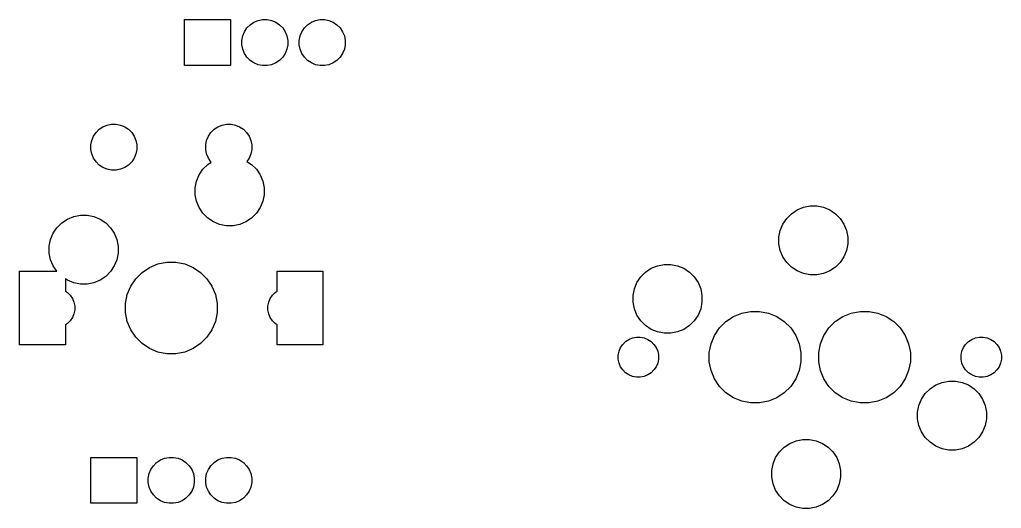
# Model space of a CAD drawing. Extents: x 25 to 359, y 20 to 134.
# Drawn here: x 27.5 to 70.22, y 72.77 to 94.04 of the extents above; entities that cross this region are included whole.
import ezdxf

# ---------------------------------------------------------------- set-up
doc = ezdxf.new("R2010")
doc.units = 0
doc.layers.add('BLACK', color=7, linetype='CONTINUOUS')

msp = doc.modelspace()

# ---------------------------------------------------------------- linework, layer by layer
at = {"layer": 'BLACK', "linetype": 'CONTINUOUS'}
for p, q in [((34.6665, 92.0374), (34.6665, 94.0374)), ((34.6665, 94.0374), (36.6665, 94.0374)), ((36.6665, 94.0374), (36.6665, 92.0374)), ((37.6928, 93.9236), (37.8748, 93.999)), ((37.8748, 93.999), (38.068, 94.0374)), ((38.068, 94.0374), (38.265, 94.0374)), ((38.265, 94.0374), (38.4582, 93.999)), ((38.4582, 93.999), (38.6402, 93.9236)), ((40.1928, 93.9236), (40.3748, 93.999)), ((40.3748, 93.999), (40.568, 94.0374)), ((40.568, 94.0374), (40.765, 94.0374)), ((40.765, 94.0374), (40.9582, 93.999)), ((40.9582, 93.999), (41.1402, 93.9236)), ((37.2803, 93.5111), (37.3897, 93.6749)), ((37.3897, 93.6749), (37.529, 93.8141)), ((37.529, 93.8141), (37.6928, 93.9236)), ((38.6402, 93.9236), (38.804, 93.8141)), ((38.804, 93.8141), (38.9432, 93.6749)), ((38.9432, 93.6749), (39.0527, 93.5111)), ((39.7803, 93.5111), (39.8897, 93.6749)), ((39.8897, 93.6749), (40.029, 93.8141)), ((40.029, 93.8141), (40.1928, 93.9236)), ((41.1402, 93.9236), (41.304, 93.8141)), ((41.304, 93.8141), (41.4432, 93.6749)), ((41.4432, 93.6749), (41.5527, 93.5111)), ((37.1665, 93.1359), (37.2049, 93.3291)), ((37.1665, 92.9389), (37.1665, 93.1359)), ((37.2049, 93.3291), (37.2803, 93.5111)), ((39.0527, 93.5111), (39.1281, 93.3291)), ((39.1281, 93.3291), (39.1665, 93.1359)), ((39.1665, 93.1359), (39.1665, 92.9389)), ((39.6665, 93.1359), (39.7049, 93.3291)), ((39.6665, 92.9389), (39.6665, 93.1359)), ((39.7049, 93.3291), (39.7803, 93.5111)), ((41.5527, 93.5111), (41.6281, 93.3291)), ((41.6281, 93.3291), (41.6665, 93.1359)), ((41.6665, 93.1359), (41.6665, 92.9389)), ((37.2049, 92.7457), (37.1665, 92.9389)), ((37.2803, 92.5637), (37.2049, 92.7457)), ((39.1281, 92.7457), (39.0527, 92.5637)), ((39.1665, 92.9389), (39.1281, 92.7457)), ((39.7049, 92.7457), (39.6665, 92.9389)), ((39.7803, 92.5637), (39.7049, 92.7457)), ((41.6281, 92.7457), (41.5527, 92.5637)), ((41.6665, 92.9389), (41.6281, 92.7457)), ((37.3897, 92.3999), (37.2803, 92.5637)), ((37.529, 92.2606), (37.3897, 92.3999)), ((38.9432, 92.3999), (38.804, 92.2606)), ((39.0527, 92.5637), (38.9432, 92.3999)), ((39.8897, 92.3999), (39.7803, 92.5637)), ((40.029, 92.2606), (39.8897, 92.3999)), ((41.4432, 92.3999), (41.304, 92.2606)), ((41.5527, 92.5637), (41.4432, 92.3999)), ((36.6665, 92.0374), (34.6665, 92.0374)), ((37.6928, 92.1512), (37.529, 92.2606)), ((37.8748, 92.0758), (37.6928, 92.1512)), ((38.068, 92.0374), (37.8748, 92.0758)), ((38.265, 92.0374), (38.068, 92.0374)), ((38.4582, 92.0758), (38.265, 92.0374)), ((38.6402, 92.1512), (38.4582, 92.0758)), ((38.804, 92.2606), (38.6402, 92.1512)), ((40.1928, 92.1512), (40.029, 92.2606)), ((40.3748, 92.0758), (40.1928, 92.1512)), ((40.568, 92.0374), (40.3748, 92.0758)), ((40.765, 92.0374), (40.568, 92.0374)), ((40.9582, 92.0758), (40.765, 92.0374)), ((41.1402, 92.1512), (40.9582, 92.0758)), ((41.304, 92.2606), (41.1402, 92.1512)), ((30.959, 89.2641), (31.1228, 89.3736)), ((31.1228, 89.3736), (31.3048, 89.449)), ((31.3048, 89.449), (31.498, 89.4874)), ((31.498, 89.4874), (31.695, 89.4874)), ((31.695, 89.4874), (31.8882, 89.449)), ((31.8882, 89.449), (32.0702, 89.3736)), ((32.0702, 89.3736), (32.234, 89.2641)), ((35.959, 89.2641), (36.1228, 89.3736)), ((36.1228, 89.3736), (36.3048, 89.449)), ((36.3048, 89.449), (36.498, 89.4874)), ((36.498, 89.4874), (36.695, 89.4874)), ((36.695, 89.4874), (36.8882, 89.449)), ((36.8882, 89.449), (37.0702, 89.3736)), ((37.0702, 89.3736), (37.234, 89.2641)), ((30.6349, 88.7791), (30.7103, 88.9611)), ((30.7103, 88.9611), (30.8197, 89.1249)), ((30.8197, 89.1249), (30.959, 89.2641)), ((32.234, 89.2641), (32.3732, 89.1249)), ((32.3732, 89.1249), (32.4827, 88.9611)), ((32.4827, 88.9611), (32.5581, 88.7791)), ((35.6349, 88.7791), (35.7103, 88.9611)), ((35.7103, 88.9611), (35.8197, 89.1249)), ((35.8197, 89.1249), (35.959, 89.2641)), ((37.234, 89.2641), (37.3732, 89.1249)), ((37.3732, 89.1249), (37.4827, 88.9611)), ((37.4827, 88.9611), (37.5581, 88.7791)), ((30.5965, 88.5859), (30.6349, 88.7791)), ((30.5965, 88.3889), (30.5965, 88.5859)), ((32.5581, 88.7791), (32.5965, 88.5859)), ((32.5965, 88.5859), (32.5965, 88.3889)), ((35.5965, 88.5859), (35.6349, 88.7791)), ((35.5965, 88.3889), (35.5965, 88.5859)), ((37.5581, 88.7791), (37.5965, 88.5859)), ((37.5965, 88.5859), (37.5965, 88.3889)), ((30.6349, 88.1957), (30.5965, 88.3889)), ((30.7103, 88.0137), (30.6349, 88.1957)), ((30.8197, 87.8499), (30.7103, 88.0137)), ((32.4827, 88.0137), (32.3732, 87.8499)), ((32.5581, 88.1957), (32.4827, 88.0137)), ((32.5965, 88.3889), (32.5581, 88.1957)), ((35.6349, 88.1957), (35.5965, 88.3889)), ((35.7103, 88.0137), (35.6349, 88.1957)), ((35.8197, 87.8499), (35.7103, 88.0137)), ((37.4827, 88.0137), (37.3867, 87.8701)), ((37.5581, 88.1957), (37.4827, 88.0137)), ((37.5965, 88.3889), (37.5581, 88.1957)), ((30.959, 87.7106), (30.8197, 87.8499)), ((31.1228, 87.6012), (30.959, 87.7106)), ((31.3048, 87.5258), (31.1228, 87.6012)), ((32.0702, 87.6012), (31.8882, 87.5258)), ((32.234, 87.7106), (32.0702, 87.6012)), ((32.3732, 87.8499), (32.234, 87.7106)), ((35.4714, 87.5236), (35.6803, 87.7325)), ((35.6803, 87.7325), (35.8343, 87.8354)), ((35.8343, 87.8354), (35.8197, 87.8499)), ((37.3867, 87.8701), (37.5927, 87.7325)), ((37.5927, 87.7325), (37.8016, 87.5236)), ((31.498, 87.4874), (31.3048, 87.5258)), ((31.695, 87.4874), (31.498, 87.4874)), ((31.8882, 87.5258), (31.695, 87.4874)), ((35.1941, 87.0049), (35.3072, 87.2779)), ((35.3072, 87.2779), (35.4714, 87.5236)), ((37.8016, 87.5236), (37.9658, 87.2779)), ((37.9658, 87.2779), (38.0789, 87.0049)), ((35.1365, 86.7151), (35.1941, 87.0049)), ((38.0789, 87.0049), (38.1365, 86.7151)), ((35.1365, 86.4197), (35.1365, 86.7151)), ((35.1941, 86.1299), (35.1365, 86.4197)), ((38.1365, 86.4197), (38.0789, 86.1299)), ((38.1365, 86.7151), (38.1365, 86.4197)), ((35.3072, 85.8569), (35.1941, 86.1299)), ((38.0789, 86.1299), (37.9658, 85.8569)), ((61.3297, 85.7567), (61.6027, 85.8698)), ((61.6027, 85.8698), (61.8925, 85.9274)), ((61.8925, 85.9274), (62.188, 85.9274)), ((62.188, 85.9274), (62.4778, 85.8698)), ((62.4778, 85.8698), (62.7508, 85.7567)), ((29.576, 85.3567), (29.849, 85.4697)), ((29.849, 85.4697), (30.1388, 85.5274)), ((30.1388, 85.5274), (30.4342, 85.5274)), ((30.4342, 85.5274), (30.724, 85.4697)), ((30.724, 85.4697), (30.997, 85.3567)), ((35.4714, 85.6112), (35.3072, 85.8569)), ((35.6803, 85.4023), (35.4714, 85.6112)), ((37.8016, 85.6112), (37.5927, 85.4023)), ((37.9658, 85.8569), (37.8016, 85.6112)), ((60.8751, 85.3836), (61.084, 85.5925)), ((61.084, 85.5925), (61.3297, 85.7567)), ((62.7508, 85.7567), (62.9964, 85.5925)), ((62.9964, 85.5925), (63.2054, 85.3836)), ((29.1214, 84.9836), (29.3303, 85.1925)), ((29.3303, 85.1925), (29.576, 85.3567)), ((30.997, 85.3567), (31.2427, 85.1925)), ((31.2427, 85.1925), (31.4516, 84.9836)), ((35.926, 85.2381), (35.6803, 85.4023)), ((36.199, 85.125), (35.926, 85.2381)), ((36.4888, 85.0674), (36.199, 85.125)), ((36.7842, 85.0674), (36.4888, 85.0674)), ((37.074, 85.125), (36.7842, 85.0674)), ((37.347, 85.2381), (37.074, 85.125)), ((37.5927, 85.4023), (37.347, 85.2381)), ((60.5979, 84.8649), (60.711, 85.1379)), ((60.711, 85.1379), (60.8751, 85.3836)), ((63.2054, 85.3836), (63.3695, 85.1379)), ((63.3695, 85.1379), (63.4826, 84.8649)), ((28.8441, 84.4649), (28.9572, 84.7379)), ((28.9572, 84.7379), (29.1214, 84.9836)), ((31.4516, 84.9836), (31.6158, 84.7379)), ((31.6158, 84.7379), (31.7289, 84.4649)), ((60.5402, 84.5751), (60.5979, 84.8649)), ((63.4826, 84.8649), (63.5402, 84.5751)), ((28.7865, 84.1751), (28.8441, 84.4649)), ((28.7865, 83.8797), (28.7865, 84.1751)), ((31.7289, 84.4649), (31.7865, 84.1751)), ((31.7865, 84.1751), (31.7865, 83.8797)), ((60.5402, 84.2797), (60.5402, 84.5751)), ((60.5979, 83.9899), (60.5402, 84.2797)), ((63.5402, 84.2797), (63.4826, 83.9899)), ((63.5402, 84.5751), (63.5402, 84.2797)), ((28.8441, 83.5899), (28.7865, 83.8797)), ((31.7865, 83.8797), (31.7289, 83.5899)), ((60.711, 83.7169), (60.5979, 83.9899)), ((63.4826, 83.9899), (63.3695, 83.7169)), ((28.9572, 83.3169), (28.8441, 83.5899)), ((29.1105, 83.0874), (28.9572, 83.3169)), ((31.6158, 83.3169), (31.4516, 83.0712)), ((31.7289, 83.5899), (31.6158, 83.3169)), ((33.152, 83.2544), (33.5149, 83.4047)), ((33.5149, 83.4047), (33.9001, 83.4813)), ((33.9001, 83.4813), (34.2929, 83.4813)), ((34.2929, 83.4813), (34.6781, 83.4047)), ((34.6781, 83.4047), (35.041, 83.2544)), ((54.9797, 83.2167), (55.2527, 83.3298)), ((55.2527, 83.3298), (55.5425, 83.3874)), ((55.5425, 83.3874), (55.838, 83.3874)), ((55.838, 83.3874), (56.1278, 83.3298)), ((56.1278, 83.3298), (56.4008, 83.2167)), ((60.8751, 83.4712), (60.711, 83.7169)), ((61.084, 83.2623), (60.8751, 83.4712)), ((63.2054, 83.4712), (62.9964, 83.2623)), ((63.3695, 83.7169), (63.2054, 83.4712)), ((27.4965, 79.8874), (27.4965, 83.0874)), ((27.4965, 83.0874), (29.1105, 83.0874)), ((31.4516, 83.0712), (31.2427, 82.8623)), ((32.5477, 82.7584), (32.8255, 83.0362)), ((32.8255, 83.0362), (33.152, 83.2544)), ((35.041, 83.2544), (35.3675, 83.0362)), ((35.3675, 83.0362), (35.6453, 82.7584)), ((38.6965, 82.219), (38.6965, 83.0874)), ((38.6965, 83.0874), (40.6965, 83.0874)), ((40.6965, 83.0874), (40.6965, 79.8874)), ((54.5251, 82.8436), (54.734, 83.0525)), ((54.734, 83.0525), (54.9797, 83.2167)), ((56.4008, 83.2167), (56.6464, 83.0525)), ((56.6464, 83.0525), (56.8554, 82.8436)), ((61.3297, 83.0981), (61.084, 83.2623)), ((61.6027, 82.985), (61.3297, 83.0981)), ((61.8925, 82.9274), (61.6027, 82.985)), ((62.188, 82.9274), (61.8925, 82.9274)), ((62.4778, 82.985), (62.188, 82.9274)), ((62.7508, 83.0981), (62.4778, 82.985)), ((62.9964, 83.2623), (62.7508, 83.0981)), ((29.576, 82.6981), (29.4965, 82.7512)), ((29.4965, 82.7512), (29.4965, 82.219)), ((29.849, 82.585), (29.576, 82.6981)), ((30.1388, 82.5274), (29.849, 82.585)), ((30.4342, 82.5274), (30.1388, 82.5274)), ((30.724, 82.585), (30.4342, 82.5274)), ((30.997, 82.6981), (30.724, 82.585)), ((31.2427, 82.8623), (30.997, 82.6981)), ((32.3295, 82.4319), (32.5477, 82.7584)), ((35.6453, 82.7584), (35.8635, 82.4319)), ((54.2479, 82.3249), (54.361, 82.5979)), ((54.361, 82.5979), (54.5251, 82.8436)), ((56.8554, 82.8436), (57.0195, 82.5979)), ((57.0195, 82.5979), (57.1326, 82.3249)), ((29.4965, 82.219), (29.5743, 82.1671)), ((29.5743, 82.1671), (29.6962, 82.0452)), ((29.6962, 82.0452), (29.7919, 81.9019)), ((32.1026, 81.6838), (32.1792, 82.069)), ((32.1792, 82.069), (32.3295, 82.4319)), ((35.8635, 82.4319), (36.0138, 82.069)), ((36.0138, 82.069), (36.0904, 81.6838)), ((38.4011, 81.9019), (38.4968, 82.0452)), ((38.4968, 82.0452), (38.6187, 82.1671)), ((38.6187, 82.1671), (38.6965, 82.219)), ((54.1902, 82.0351), (54.2479, 82.3249)), ((54.1902, 81.7397), (54.1902, 82.0351)), ((57.1326, 82.3249), (57.1902, 82.0351)), ((57.1902, 82.0351), (57.1902, 81.7397)), ((29.7919, 81.9019), (29.8579, 81.7426)), ((29.8579, 81.7426), (29.8915, 81.5736)), ((32.1026, 81.291), (32.1026, 81.6838)), ((36.0904, 81.6838), (36.0904, 81.291)), ((38.3015, 81.5736), (38.3351, 81.7426)), ((38.3351, 81.7426), (38.4011, 81.9019)), ((54.2479, 81.4499), (54.1902, 81.7397)), ((57.1902, 81.7397), (57.1326, 81.4499)), ((29.8579, 81.2322), (29.7919, 81.0729)), ((29.8915, 81.4012), (29.8579, 81.2322)), ((29.8915, 81.5736), (29.8915, 81.4012)), ((32.1792, 80.9058), (32.1026, 81.291)), ((36.0904, 81.291), (36.0138, 80.9058)), ((38.3015, 81.4012), (38.3015, 81.5736)), ((38.3351, 81.2322), (38.3015, 81.4012)), ((38.4011, 81.0729), (38.3351, 81.2322)), ((54.361, 81.1769), (54.2479, 81.4499)), ((54.5251, 80.9312), (54.361, 81.1769)), ((57.0195, 81.1769), (56.8554, 80.9312)), ((57.1326, 81.4499), (57.0195, 81.1769)), ((58.5558, 81.1144), (58.9186, 81.2647)), ((58.9186, 81.2647), (59.3039, 81.3413)), ((59.3039, 81.3413), (59.6966, 81.3413)), ((59.6966, 81.3413), (60.0818, 81.2647)), ((60.0818, 81.2647), (60.4447, 81.1144)), ((63.3183, 81.1144), (63.6811, 81.2647)), ((63.6811, 81.2647), (64.0664, 81.3413)), ((64.0664, 81.3413), (64.4591, 81.3413)), ((64.4591, 81.3413), (64.8443, 81.2647)), ((64.8443, 81.2647), (65.2072, 81.1144)), ((29.5743, 80.8077), (29.4965, 80.7558)), ((29.4965, 80.7558), (29.4965, 79.8874)), ((29.6962, 80.9296), (29.5743, 80.8077)), ((29.7919, 81.0729), (29.6962, 80.9296)), ((32.3295, 80.5429), (32.1792, 80.9058)), ((36.0138, 80.9058), (35.8635, 80.5429)), ((38.4968, 80.9296), (38.4011, 81.0729)), ((38.6187, 80.8077), (38.4968, 80.9296)), ((38.6965, 80.7558), (38.6187, 80.8077)), ((38.6965, 79.8874), (38.6965, 80.7558)), ((54.734, 80.7223), (54.5251, 80.9312)), ((56.8554, 80.9312), (56.6464, 80.7223)), ((57.9515, 80.6184), (58.2292, 80.8962)), ((58.2292, 80.8962), (58.5558, 81.1144)), ((60.4447, 81.1144), (60.7713, 80.8962)), ((60.7713, 80.8962), (61.049, 80.6184)), ((62.714, 80.6184), (62.9917, 80.8962)), ((62.9917, 80.8962), (63.3183, 81.1144)), ((65.2072, 81.1144), (65.5338, 80.8962)), ((65.5338, 80.8962), (65.8115, 80.6184)), ((32.5477, 80.2164), (32.3295, 80.5429)), ((35.8635, 80.5429), (35.6453, 80.2164)), ((54.9797, 80.5581), (54.734, 80.7223)), ((55.2527, 80.445), (54.9797, 80.5581)), ((55.5425, 80.3874), (55.2527, 80.445)), ((55.838, 80.3874), (55.5425, 80.3874)), ((56.1278, 80.445), (55.838, 80.3874)), ((56.4008, 80.5581), (56.1278, 80.445)), ((56.6464, 80.7223), (56.4008, 80.5581)), ((57.7333, 80.2919), (57.9515, 80.6184)), ((61.049, 80.6184), (61.2672, 80.2919)), ((62.4958, 80.2919), (62.714, 80.6184)), ((65.8115, 80.6184), (66.0297, 80.2919)), ((32.8255, 79.9386), (32.5477, 80.2164)), ((33.152, 79.7204), (32.8255, 79.9386)), ((35.3675, 79.9386), (35.041, 79.7204)), ((35.6453, 80.2164), (35.3675, 79.9386)), ((53.6448, 79.7619), (53.7406, 79.9052)), ((53.7406, 79.9052), (53.8625, 80.0271)), ((53.8625, 80.0271), (54.0058, 80.1228)), ((54.0058, 80.1228), (54.165, 80.1888)), ((54.165, 80.1888), (54.3341, 80.2224)), ((54.3341, 80.2224), (54.5064, 80.2224)), ((54.5064, 80.2224), (54.6755, 80.1888)), ((54.6755, 80.1888), (54.8347, 80.1228)), ((54.8347, 80.1228), (54.978, 80.0271)), ((54.978, 80.0271), (55.0999, 79.9052)), ((55.0999, 79.9052), (55.1957, 79.7619)), ((57.5063, 79.5438), (57.583, 79.929)), ((57.583, 79.929), (57.7333, 80.2919)), ((61.2672, 80.2919), (61.4175, 79.929)), ((61.4175, 79.929), (61.4941, 79.5438)), ((62.2688, 79.5438), (62.3455, 79.929)), ((62.3455, 79.929), (62.4958, 80.2919)), ((66.0297, 80.2919), (66.18, 79.929)), ((66.18, 79.929), (66.2566, 79.5438)), ((68.5673, 79.7619), (68.6631, 79.9052)), ((68.6631, 79.9052), (68.785, 80.0271)), ((68.785, 80.0271), (68.9283, 80.1228)), ((68.9283, 80.1228), (69.0875, 80.1888)), ((69.0875, 80.1888), (69.2566, 80.2224)), ((69.2566, 80.2224), (69.4289, 80.2224)), ((69.4289, 80.2224), (69.598, 80.1888)), ((69.598, 80.1888), (69.7572, 80.1228)), ((69.7572, 80.1228), (69.9005, 80.0271)), ((69.9005, 80.0271), (70.0224, 79.9052)), ((70.0224, 79.9052), (70.1182, 79.7619)), ((29.4965, 79.8874), (27.4965, 79.8874)), ((33.5149, 79.5701), (33.152, 79.7204)), ((33.9001, 79.4935), (33.5149, 79.5701)), ((34.2929, 79.4935), (33.9001, 79.4935)), ((34.6781, 79.5701), (34.2929, 79.4935)), ((35.041, 79.7204), (34.6781, 79.5701)), ((40.6965, 79.8874), (38.6965, 79.8874)), ((53.5452, 79.4336), (53.5789, 79.6026)), ((53.5789, 79.6026), (53.6448, 79.7619)), ((55.1957, 79.7619), (55.2616, 79.6026)), ((55.2616, 79.6026), (55.2952, 79.4336)), ((57.5063, 79.151), (57.5063, 79.5438)), ((61.4941, 79.5438), (61.4941, 79.151)), ((62.2688, 79.151), (62.2688, 79.5438)), ((66.2566, 79.5438), (66.2566, 79.151)), ((68.4677, 79.4336), (68.5014, 79.6026)), ((68.5014, 79.6026), (68.5673, 79.7619)), ((70.1182, 79.7619), (70.1841, 79.6026)), ((70.1841, 79.6026), (70.2177, 79.4336)), ((53.5452, 79.2612), (53.5452, 79.4336)), ((53.5789, 79.0922), (53.5452, 79.2612)), ((53.6448, 78.9329), (53.5789, 79.0922)), ((55.2616, 79.0922), (55.1957, 78.9329)), ((55.2952, 79.2612), (55.2616, 79.0922)), ((55.2952, 79.4336), (55.2952, 79.2612)), ((57.583, 78.7658), (57.5063, 79.151)), ((61.4941, 79.151), (61.4175, 78.7658)), ((62.3455, 78.7658), (62.2688, 79.151)), ((66.2566, 79.151), (66.18, 78.7658)), ((68.4677, 79.2612), (68.4677, 79.4336)), ((68.5014, 79.0922), (68.4677, 79.2612)), ((68.5673, 78.9329), (68.5014, 79.0922)), ((70.1841, 79.0922), (70.1182, 78.9329)), ((70.2177, 79.2612), (70.1841, 79.0922)), ((70.2177, 79.4336), (70.2177, 79.2612)), ((53.7406, 78.7896), (53.6448, 78.9329)), ((53.8625, 78.6677), (53.7406, 78.7896)), ((54.0058, 78.572), (53.8625, 78.6677)), ((54.978, 78.6677), (54.8347, 78.572)), ((55.0999, 78.7896), (54.978, 78.6677)), ((55.1957, 78.9329), (55.0999, 78.7896)), ((57.7333, 78.4029), (57.583, 78.7658)), ((61.4175, 78.7658), (61.2672, 78.4029)), ((62.4958, 78.4029), (62.3455, 78.7658)), ((66.18, 78.7658), (66.0297, 78.4029)), ((68.6631, 78.7896), (68.5673, 78.9329)), ((68.785, 78.6677), (68.6631, 78.7896)), ((68.9283, 78.572), (68.785, 78.6677)), ((69.9005, 78.6677), (69.7572, 78.572)), ((70.0224, 78.7896), (69.9005, 78.6677)), ((70.1182, 78.9329), (70.0224, 78.7896)), ((54.165, 78.506), (54.0058, 78.572)), ((54.3341, 78.4724), (54.165, 78.506)), ((54.5064, 78.4724), (54.3341, 78.4724)), ((54.6755, 78.506), (54.5064, 78.4724)), ((54.8347, 78.572), (54.6755, 78.506)), ((57.9515, 78.0764), (57.7333, 78.4029)), ((61.2672, 78.4029), (61.049, 78.0764)), ((62.714, 78.0764), (62.4958, 78.4029)), ((66.0297, 78.4029), (65.8115, 78.0764)), ((67.3622, 78.1367), (67.6352, 78.2498)), ((67.6352, 78.2498), (67.925, 78.3074)), ((67.925, 78.3074), (68.2205, 78.3074)), ((68.2205, 78.3074), (68.5103, 78.2498)), ((68.5103, 78.2498), (68.7833, 78.1367)), ((69.0875, 78.506), (68.9283, 78.572)), ((69.2566, 78.4724), (69.0875, 78.506)), ((69.4289, 78.4724), (69.2566, 78.4724)), ((69.598, 78.506), (69.4289, 78.4724)), ((69.7572, 78.572), (69.598, 78.506)), ((58.2292, 77.7986), (57.9515, 78.0764)), ((58.5558, 77.5804), (58.2292, 77.7986)), ((60.7713, 77.7986), (60.4447, 77.5804)), ((61.049, 78.0764), (60.7713, 77.7986)), ((62.9917, 77.7986), (62.714, 78.0764)), ((63.3183, 77.5804), (62.9917, 77.7986)), ((65.5338, 77.7986), (65.2072, 77.5804)), ((65.8115, 78.0764), (65.5338, 77.7986)), ((66.7435, 77.5179), (66.9076, 77.7636)), ((66.9076, 77.7636), (67.1166, 77.9725)), ((67.1166, 77.9725), (67.3622, 78.1367)), ((68.7833, 78.1367), (69.0289, 77.9725)), ((69.0289, 77.9725), (69.2379, 77.7636)), ((69.2379, 77.7636), (69.402, 77.5179)), ((58.9186, 77.4301), (58.5558, 77.5804)), ((59.3039, 77.3535), (58.9186, 77.4301)), ((59.6966, 77.3535), (59.3039, 77.3535)), ((60.0818, 77.4301), (59.6966, 77.3535)), ((60.4447, 77.5804), (60.0818, 77.4301)), ((63.6811, 77.4301), (63.3183, 77.5804)), ((64.0664, 77.3535), (63.6811, 77.4301)), ((64.4591, 77.3535), (64.0664, 77.3535)), ((64.8443, 77.4301), (64.4591, 77.3535)), ((65.2072, 77.5804), (64.8443, 77.4301)), ((66.6304, 77.2449), (66.7435, 77.5179)), ((69.402, 77.5179), (69.5151, 77.2449)), ((66.5727, 76.9551), (66.6304, 77.2449)), ((66.5727, 76.6597), (66.5727, 76.9551)), ((69.5151, 77.2449), (69.5727, 76.9551)), ((69.5727, 76.9551), (69.5727, 76.6597)), ((66.6304, 76.3699), (66.5727, 76.6597)), ((69.5727, 76.6597), (69.5151, 76.3699)), ((66.7435, 76.0969), (66.6304, 76.3699)), ((66.9076, 75.8512), (66.7435, 76.0969)), ((69.402, 76.0969), (69.2379, 75.8512)), ((69.5151, 76.3699), (69.402, 76.0969)), ((61.0122, 75.5967), (61.2852, 75.7098)), ((61.2852, 75.7098), (61.575, 75.7674)), ((61.575, 75.7674), (61.8705, 75.7674)), ((61.8705, 75.7674), (62.1603, 75.7098)), ((62.1603, 75.7098), (62.4333, 75.5967)), ((67.1166, 75.6423), (66.9076, 75.8512)), ((67.3622, 75.4781), (67.1166, 75.6423)), ((69.0289, 75.6423), (68.7833, 75.4781)), ((69.2379, 75.8512), (69.0289, 75.6423)), ((60.3935, 74.9779), (60.5576, 75.2236)), ((60.5576, 75.2236), (60.7666, 75.4325)), ((60.7666, 75.4325), (61.0122, 75.5967)), ((62.4333, 75.5967), (62.6789, 75.4325)), ((62.6789, 75.4325), (62.8879, 75.2236)), ((62.8879, 75.2236), (63.052, 74.9779)), ((67.6352, 75.365), (67.3622, 75.4781)), ((67.925, 75.3074), (67.6352, 75.365)), ((68.2205, 75.3074), (67.925, 75.3074)), ((68.5103, 75.365), (68.2205, 75.3074)), ((68.7833, 75.4781), (68.5103, 75.365)), ((30.5965, 72.9874), (30.5965, 74.9874)), ((30.5965, 74.9874), (32.5965, 74.9874)), ((32.5965, 74.9874), (32.5965, 72.9874)), ((33.3197, 74.6249), (33.459, 74.7641)), ((33.459, 74.7641), (33.6228, 74.8736)), ((33.6228, 74.8736), (33.8048, 74.949)), ((33.8048, 74.949), (33.998, 74.9874)), ((33.998, 74.9874), (34.195, 74.9874)), ((34.195, 74.9874), (34.3882, 74.949)), ((34.3882, 74.949), (34.5702, 74.8736)), ((34.5702, 74.8736), (34.734, 74.7641)), ((34.734, 74.7641), (34.8732, 74.6249)), ((35.8197, 74.6249), (35.959, 74.7641)), ((35.959, 74.7641), (36.1228, 74.8736)), ((36.1228, 74.8736), (36.3048, 74.949)), ((36.3048, 74.949), (36.498, 74.9874)), ((36.498, 74.9874), (36.695, 74.9874)), ((36.695, 74.9874), (36.8882, 74.949)), ((36.8882, 74.949), (37.0702, 74.8736)), ((37.0702, 74.8736), (37.234, 74.7641)), ((37.234, 74.7641), (37.3732, 74.6249)), ((60.2804, 74.7049), (60.3935, 74.9779)), ((63.052, 74.9779), (63.1651, 74.7049)), ((33.1349, 74.2791), (33.2103, 74.4611)), ((33.2103, 74.4611), (33.3197, 74.6249)), ((34.8732, 74.6249), (34.9827, 74.4611)), ((34.9827, 74.4611), (35.0581, 74.2791)), ((35.6349, 74.2791), (35.7103, 74.4611)), ((35.7103, 74.4611), (35.8197, 74.6249)), ((37.3732, 74.6249), (37.4827, 74.4611)), ((37.4827, 74.4611), (37.5581, 74.2791)), ((60.2227, 74.4151), (60.2804, 74.7049)), ((60.2227, 74.1197), (60.2227, 74.4151)), ((63.1651, 74.7049), (63.2227, 74.4151)), ((63.2227, 74.4151), (63.2227, 74.1197)), ((33.0965, 74.0859), (33.1349, 74.2791)), ((33.0965, 73.8889), (33.0965, 74.0859)), ((35.0581, 74.2791), (35.0965, 74.0859)), ((35.0965, 74.0859), (35.0965, 73.8889)), ((35.5965, 74.0859), (35.6349, 74.2791)), ((35.5965, 73.8889), (35.5965, 74.0859)), ((37.5581, 74.2791), (37.5965, 74.0859)), ((37.5965, 74.0859), (37.5965, 73.8889)), ((60.2804, 73.8299), (60.2227, 74.1197)), ((63.2227, 74.1197), (63.1651, 73.8299)), ((33.1349, 73.6957), (33.0965, 73.8889)), ((33.2103, 73.5137), (33.1349, 73.6957)), ((33.3197, 73.3499), (33.2103, 73.5137)), ((34.9827, 73.5137), (34.8732, 73.3499)), ((35.0581, 73.6957), (34.9827, 73.5137)), ((35.0965, 73.8889), (35.0581, 73.6957)), ((35.6349, 73.6957), (35.5965, 73.8889)), ((35.7103, 73.5137), (35.6349, 73.6957)), ((35.8197, 73.3499), (35.7103, 73.5137)), ((37.4827, 73.5137), (37.3732, 73.3499)), ((37.5581, 73.6957), (37.4827, 73.5137)), ((37.5965, 73.8889), (37.5581, 73.6957)), ((60.3935, 73.5569), (60.2804, 73.8299)), ((60.5576, 73.3112), (60.3935, 73.5569)), ((63.052, 73.5569), (62.8879, 73.3112)), ((63.1651, 73.8299), (63.052, 73.5569)), ((33.459, 73.2106), (33.3197, 73.3499)), ((33.6228, 73.1012), (33.459, 73.2106)), ((33.8048, 73.0258), (33.6228, 73.1012)), ((34.5702, 73.1012), (34.3882, 73.0258)), ((34.734, 73.2106), (34.5702, 73.1012)), ((34.8732, 73.3499), (34.734, 73.2106)), ((35.959, 73.2106), (35.8197, 73.3499)), ((36.1228, 73.1012), (35.959, 73.2106)), ((36.3048, 73.0258), (36.1228, 73.1012)), ((37.0702, 73.1012), (36.8882, 73.0258)), ((37.234, 73.2106), (37.0702, 73.1012)), ((37.3732, 73.3499), (37.234, 73.2106)), ((60.7666, 73.1023), (60.5576, 73.3112)), ((61.0122, 72.9381), (60.7666, 73.1023)), ((62.6789, 73.1023), (62.4333, 72.9381)), ((62.8879, 73.3112), (62.6789, 73.1023)), ((32.5965, 72.9874), (30.5965, 72.9874)), ((33.998, 72.9874), (33.8048, 73.0258)), ((34.195, 72.9874), (33.998, 72.9874)), ((34.3882, 73.0258), (34.195, 72.9874)), ((36.498, 72.9874), (36.3048, 73.0258)), ((36.695, 72.9874), (36.498, 72.9874)), ((36.8882, 73.0258), (36.695, 72.9874)), ((61.2852, 72.825), (61.0122, 72.9381)), ((61.575, 72.7674), (61.2852, 72.825)), ((61.8705, 72.7674), (61.575, 72.7674)), ((62.1603, 72.825), (61.8705, 72.7674)), ((62.4333, 72.9381), (62.1603, 72.825))]:
    msp.add_line(p, q, dxfattribs=at)

doc.saveas('drawing.dxf')
